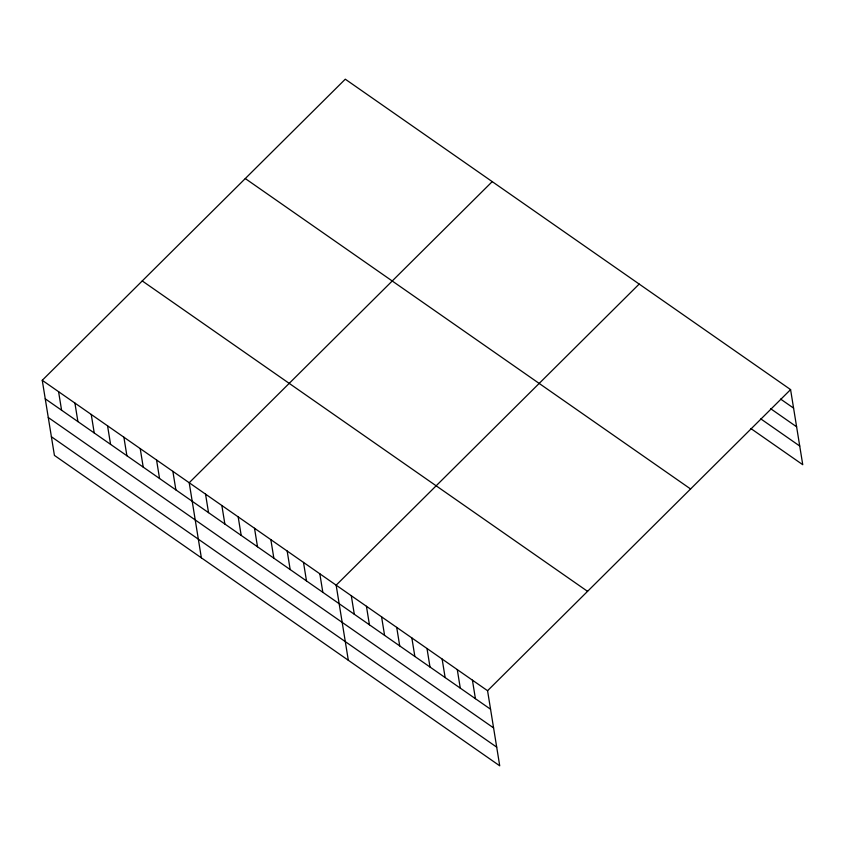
<?xml version="1.0" encoding="UTF-8"?>
<svg xmlns="http://www.w3.org/2000/svg" width="845" height="845" viewBox="0 0 845 845"><rect width="100%" height="100%" fill="white"/><g stroke="black" fill="none" stroke-linecap="round" stroke-linejoin="round"><path stroke-width="1.27" d="M42.25 380.303L487.565 690.714L499.722 765.813L54.418 455.402L42.25 380.303L345.278 79.187L790.582 389.598L802.75 464.697L750.835 428.51M492.223 181.622L189.206 482.738L201.363 557.837M639.179 284.057L336.152 585.173L348.32 660.272M487.565 690.714L790.582 389.598M780.611 399.083L793.592 408.124M770.661 408.705L796.613 426.799M760.796 418.888L799.729 446.033M245.282 178.559L690.587 488.97M142.245 280.931L587.56 591.342M45.25 398.829L490.565 709.24M48.271 417.504L493.586 727.915M51.387 436.738L496.702 747.149M472.418 680.162L475.418 698.688M457.282 669.61L460.282 688.136M442.136 659.047L445.135 677.584M427 648.495L429.999 667.022M411.853 637.943L414.863 656.47M396.717 627.391L399.717 645.918M381.581 616.839L384.581 635.366M366.434 606.277L369.434 624.814M351.298 595.725L354.298 614.252M319.822 573.787L322.832 592.324M303.503 562.411L306.503 580.938M287.173 551.024L290.173 569.562M270.844 539.649L273.843 558.175M254.514 528.262L257.514 546.789M238.184 516.886L241.184 535.413M221.855 505.5L224.865 524.027M205.536 494.114L208.535 512.651M172.876 471.352L175.876 489.889M156.547 459.976L159.547 478.502M140.217 448.589L143.217 467.127M123.888 437.214L126.887 455.74M107.558 425.827L110.568 444.354M91.239 414.451L94.239 432.978M74.909 403.065L77.909 421.592M58.58 391.679L61.579 410.216"/></g></svg>
